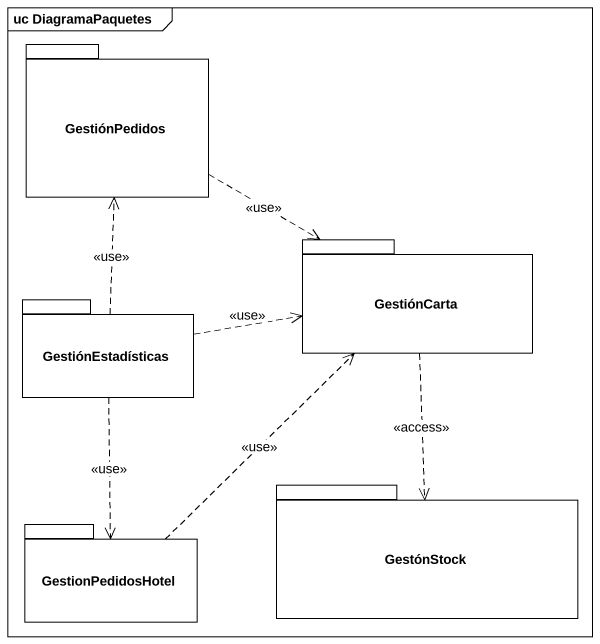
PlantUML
@startuml
mainframe uc DiagramaPaquetes
package GestiónPedidos {
}
package GestiónCarta {
}
package GestiónEstadísticas {
}
package GestónStock {
}
package GestionPedidosHotel {
}
GestiónPedidos .right.> GestiónCarta : <<use>>
GestiónCarta ..> GestónStock : <<access>>
GestiónEstadísticas .up.> GestiónPedidos : <<use>>
GestiónEstadísticas .right.> GestiónCarta : <<use>>
GestiónEstadísticas ..> GestionPedidosHotel : <<use>>
GestionPedidosHotel .up.> GestiónCarta : <<use>>
@enduml
